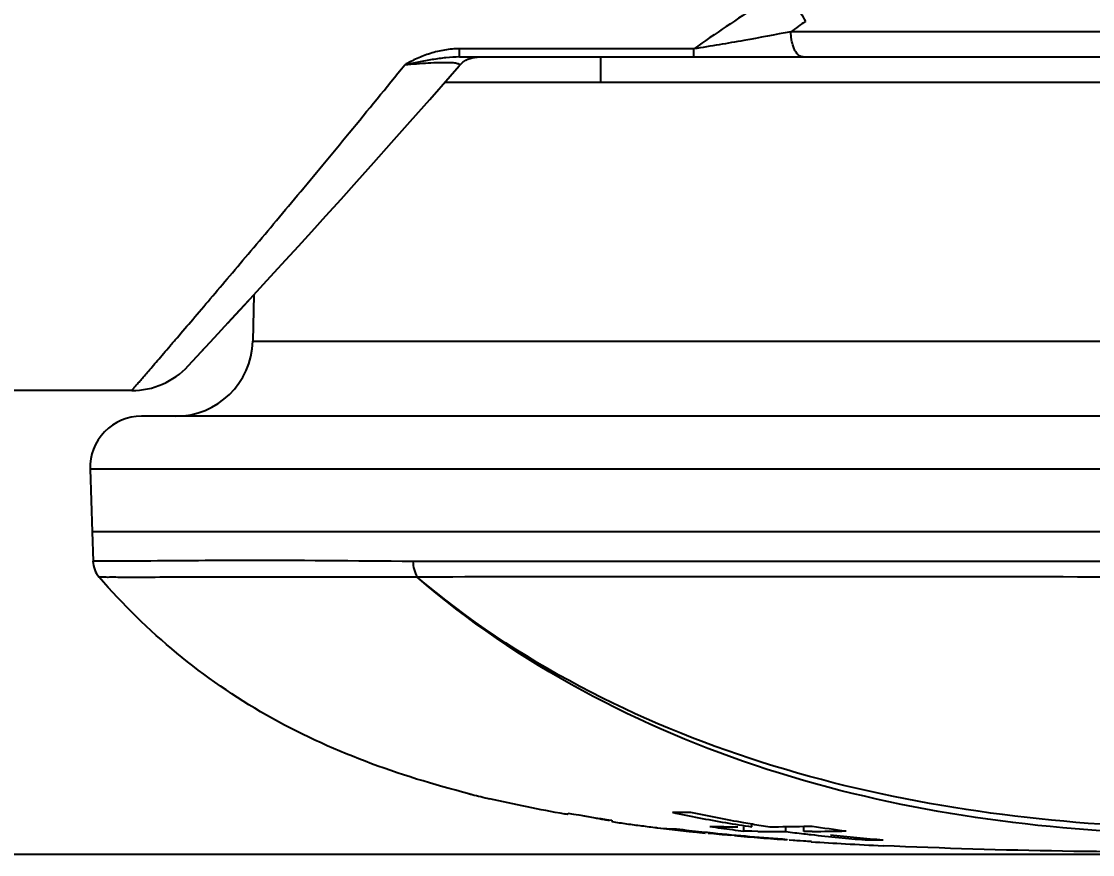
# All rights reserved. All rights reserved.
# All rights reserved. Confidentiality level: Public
# Model space of a CAD drawing. Header units: millimetres. Extents: x 5828 to 6704, y 123 to 421.
# Drawn here: x 6406.41 to 6409.191, y 194.271 to 196.435 of the extents above; entities that cross this region are included whole.
import ezdxf

# ---------------------------------------------------------------- set-up
doc = ezdxf.new("R2010")
doc.units = ezdxf.units.MM
doc.layers.add('外形图', color=7, linetype='Continuous')
doc.layers.add('尺寸标注', color=7, linetype='Continuous')
doc.styles.add('微软雅黑', font='msyh.ttc', dxfattribs={"height": 1.5})
doc.dimstyles.new('尺寸标注_1_15比例', dxfattribs={"dimtxt": 1.5, "dimasz": 1.25, "dimexe": 0.5, "dimexo": 0.4, "dimgap": 0.5, "dimtad": 1, "dimdec": 1, "dimlfac": 15, "dimdsep": 46, "dimtxsty": '微软雅黑', "dimcen": 0.09, "dimadec": 0, "dimazin": 0, "dimtp": 0.01, "dimtm": 0.01, "dimtfac": 1, "dimtdec": 1, "dimtofl": 0, "dimtmove": 0, "dimatfit": 3, "dimfxl": 1, "dimtolj": 1, "dimarcsym": 0})

# ---------------------------------------------------------------- blocks, each defined once
blk = doc.blocks.new('*D947')
at = {"layer": 'Defpoints', "color": 0}
for p in [(6399.9777, 202.2806), (6416.5734, 202.2806), (6416.5224, 194.271)]:
    blk.add_point(p, dxfattribs=at)
at = {"layer": '尺寸标注', "color": 0, "lineweight": -2}
for p, q in [((6416.1734, 202.2806), (6399.4777, 202.2806)), ((6399.9777, 195.521), (6399.9777, 201.0306)), ((6416.1224, 194.271), (6399.4777, 194.271))]:
    blk.add_line(p, q, dxfattribs=at)
at = {"layer": '尺寸标注', "color": 0}
for points in [[(6400.1861, 201.0306), (6399.7694, 201.0306), (6399.9777, 202.2806)], [(6399.7694, 195.521), (6400.1861, 195.521), (6399.9777, 194.271)]]:
    blk.add_solid(points, dxfattribs=at)
at = {"layer": '尺寸标注', "color": 0, "insert": (6398.6987, 198.2758), "char_height": 1.5, "attachment_point": 5, "rotation": 90, "style": '微软雅黑'}
blk.add_mtext('\\A1;\\A1;120', dxfattribs=at)

msp = doc.modelspace()

# ---------------------------------------------------------------- linework, layer by layer
at = {"layer": '外形图'}
for p, q in [((6409.3184, 196.4086), (6408.408, 196.4086)), ((6407.5474, 196.3431), (6407.5474, 196.3643)), ((6408.1557, 196.3643), (6407.5474, 196.3643)), ((6408.1557, 196.3431), (6408.1557, 196.3643)), ((6407.5474, 196.3431), (6411.9562, 196.3431)), ((6407.592, 196.3429), (6407.5964, 196.3431)), ((6407.9138, 196.3431), (6407.9138, 196.2765)), ((6412.1328, 196.2765), (6407.5086, 196.2765)), ((6406.9661, 195.6738), (6407.001, 195.7118)), ((6407.0136, 195.7255), (6407.0105, 195.6046)), ((6406.946, 195.652), (6406.9882, 195.6979)), ((6406.9113, 195.6144), (6406.9661, 195.6738)), ((6406.8429, 195.5405), (6406.9113, 195.6144)), ((6407.0105, 195.6046), (6411.033, 195.6046)), ((6406.8682, 195.5678), (6406.8839, 195.5847)), ((6406.6962, 195.4765), (6406.3471, 195.4765)), ((6410.9747, 195.4098), (6406.7215, 195.4098)), ((6406.5882, 195.2723), (6406.5933, 195.1098)), ((6410.9646, 195.2723), (6406.5882, 195.2723)), ((6406.5933, 195.1098), (6406.5958, 195.0331)), ((6421.2997, 195.1098), (6406.5933, 195.1098)), ((6406.6927, 195.0333), (6406.5958, 195.0331)), ((6409.6023, 195.0319), (6407.4267, 195.0324)), ((6407.829, 194.3748), (6407.8209, 194.3763)), ((6407.829, 194.3748), (6407.821, 194.3768)), ((6407.829, 194.3748), (6407.829, 194.3789)), ((6407.8965, 194.3664), (6407.8703, 194.3712)), ((6407.943, 194.3602), (6407.943, 194.3566)), ((6408.2855, 194.332), (6408.2855, 194.3432)), ((6408.3067, 194.343), (6408.3067, 194.3509)), ((6408.395, 194.3308), (6408.395, 194.345)), ((6408.4417, 194.3445), (6408.4632, 194.345)), ((6408.4419, 194.3309), (6408.4419, 194.345)), ((6408.0591, 194.341), (6408.0607, 194.3408)), ((6408.0591, 194.341), (6408.0607, 194.3408)), ((6408.0939, 194.3381), (6408.1013, 194.3379)), ((6408.0939, 194.3381), (6408.0995, 194.3378)), ((6408.0995, 194.3378), (6408.1013, 194.3378)), ((6408.1822, 194.3276), (6408.1765, 194.328)), ((6408.2612, 194.3205), (6408.2508, 194.3216)), ((6408.2612, 194.3205), (6408.2508, 194.3215)), ((6408.3218, 194.3313), (6408.2855, 194.332)), ((6408.3065, 194.3316), (6408.2855, 194.332)), ((6408.3218, 194.3313), (6408.3065, 194.3316)), ((6408.4633, 194.3311), (6408.4419, 194.3309)), ((6408.4633, 194.331), (6408.4419, 194.3309)), ((6408.3984, 194.3105), (6408.3984, 194.3094)), ((6408.4611, 194.3053), (6408.4033, 194.3083)), ((6408.4235, 194.3069), (6408.4033, 194.3083)), ((6408.4406, 194.3057), (6408.4235, 194.3069)), ((6408.4611, 194.3044), (6408.4406, 194.3057))]:
    msp.add_line(p, q, dxfattribs=at)
for points in [[(6406.9882, 195.6979), (6407.0123, 195.724), (6407.0384, 195.7525), (6407.0666, 195.7832), (6407.0968, 195.8164), (6407.1292, 195.852), (6407.1638, 195.89), (6407.2007, 195.9307), (6407.2398, 195.974), (6407.2812, 196.02), (6407.325, 196.0689), (6407.3711, 196.1207), (6407.4196, 196.1753), (6407.4704, 196.2329), (6407.5233, 196.2933), (6407.5467, 196.3202)], [(6407.5467, 196.3202), (6407.5485, 196.3222), (6407.551, 196.3247), (6407.5536, 196.327), (6407.5562, 196.3292), (6407.5588, 196.3311), (6407.5615, 196.3329), (6407.5641, 196.3344), (6407.5668, 196.3359), (6407.5694, 196.3372), (6407.5721, 196.3383), (6407.5748, 196.3393), (6407.5774, 196.3402), (6407.58, 196.3409), (6407.5826, 196.3416), (6407.5852, 196.3421), (6407.5877, 196.3425), (6407.5901, 196.3428), (6407.5925, 196.343), (6407.5948, 196.3431), (6407.5964, 196.3431)]]:
    msp.add_lwpolyline(points, dxfattribs=at)
for centre, radius, start, end in [((6411.571, 191.9807), 5.4417, 125.0499, 125.5391), ((6406.8105, 195.6098), 0.2, 270, 358.5), ((6406.6962, 195.6765), 0.2, 270, 317.1678), ((6406.7215, 195.2765), 0.1333, 90, 181.7998), ((6406.6624, 195.0352), 0.0667, 181.8549, 220.7462), ((6408.2829, 197.2261), 2.8859, 255.74, 255.9075), ((6408.3076, 197.3255), 2.9883, 255.9118, 256.8003), ((6408.5818, 198.6044), 4.292, 259.8976, 261.4403), ((6408.0697, 198.8395), 4.4587, 270.3987, 271.002), ((6408.7427, 197.3083), 2.997, 257.6297, 260.3094), ((6408.757, 197.1203), 2.8058, 257.4565, 258.8936), ((6408.6389, 199.102), 4.7961, 261.6573, 262.122), ((6408.6722, 199.3425), 5.039, 262.1219, 262.566), ((6408.7054, 199.5971), 5.2957, 262.5659, 262.9904), ((6408.2958, 198.7437), 4.4006, 268.7152, 269.1884), ((6408.7681, 198.1442), 3.8427, 261.4549, 261.8989), ((6408.8108, 197.3944), 3.0851, 258.8928, 260.1892), ((6408.3021, 199.1824), 4.8394, 269.1882, 269.6205), ((6408.8242, 197.7735), 3.4692, 260.2767, 261.4218), ((6408.8468, 197.5994), 3.2933, 260.1799, 260.5817), ((6408.8739, 197.7636), 3.4597, 260.5849, 261.3518), ((6408.2928, 201.6783), 7.3353, 270.47524, 271.16281), ((6409.0202, 197.9092), 3.6075, 261.1176, 262.5343), ((6408.727, 199.7817), 5.4815, 262.9631, 263.2708), ((6408.1153, 194.8038), 0.4662, 263.2765, 267.3727), ((6408.752, 199.9937), 5.695, 263.2708, 263.5683), ((6408.1162, 194.8233), 0.4857, 268.246, 269.4083), ((6408.8009, 200.2401), 5.9426, 263.33531, 263.96886), ((6408.777, 200.2152), 5.9179, 263.56831, 263.85591), ((6408.5565, 198.0658), 3.7573, 263.6914, 263.8894), ((6408.684, 199.2615), 4.9597, 263.8952, 264.2307), ((6408.84, 200.6068), 6.3114, 263.96548, 264.23517), ((6408.8611, 200.9334), 6.64, 264.22951, 264.72598), ((6408.8906, 201.1167), 6.8239, 264.24243, 265.04956), ((6408.7921, 198.3127), 4.0128, 261.8988, 262.323), ((6408.8161, 198.4905), 4.1923, 262.323, 262.7283), ((6408.9202, 201.5812), 7.2905, 264.81383, 265.35244), ((6408.967, 201.9979), 7.7083, 265.04884, 265.7694), ((6408.4002, 199.9505), 5.6197, 269.2004, 269.9466), ((6408.9406, 198.607), 4.311, 262.7285, 263.3479), ((6408.967, 198.8312), 4.5367, 263.3449, 263.5903), ((6409.0037, 199.1635), 4.8709, 263.5976, 264.445), ((6408.3838, 203.1468), 8.8161, 270.51685, 271.08998), ((6409.0447, 199.0933), 4.8005, 263.6105, 264.4344), ((6409.0604, 199.7447), 5.4549, 264.4438, 265.1696), ((6409.1, 199.6602), 5.3701, 264.4338, 265.1715), ((6408.9747, 202.2505), 7.962, 265.35219, 265.84901), ((6409.0824, 203.951), 9.6667, 266.31475, 266.84135), ((6409.1495, 205.1699), 10.8874, 266.84231, 267.35574), ((6408.6154, 202.4597), 8.1506, 269.89857, 270.22859)]:
    msp.add_arc(centre, radius, start, end, dxfattribs=at)
for points, knots in [([(6408.3843, 196.5166), (6408.3647, 196.5041), (6408.2877, 196.4546), (6408.2118, 196.4033), (6408.1557, 196.3643)], [0, 0, 0, 0, 0.253613, 1, 1, 1, 1]), ([(6408.3843, 196.5166), (6408.3902, 196.5111), (6408.4019, 196.4993), (6408.4181, 196.4797), (6408.433, 196.4583), (6408.4418, 196.4432), (6408.4459, 196.4355)], [0, 0, 0, 0, 0.236367, 0.487251, 0.744607, 1, 1, 1, 1]), ([(6408.408, 196.4086), (6408.3673, 196.4009), (6408.3053, 196.3893), (6408.2212, 196.3746), (6408.1778, 196.3676), (6408.1557, 196.3643)], [0, 0, 0, 0, 0.485247, 0.738358, 1, 1, 1, 1]), ([(6408.44, 196.3431), (6408.4389, 196.3431), (6408.4368, 196.3434), (6408.4325, 196.3447), (6408.4273, 196.3481), (6408.4219, 196.3543), (6408.4171, 196.3625), (6408.4132, 196.3724), (6408.4103, 196.3837), (6408.4084, 196.3959), (6408.408, 196.4044), (6408.408, 196.4086)], [0, 0, 0, 0, 0.039645, 0.080499, 0.169586, 0.273255, 0.393387, 0.529184, 0.678107, 0.836496, 1, 1, 1, 1]), ([(6407.5474, 196.3643), (6407.5345, 196.3643), (6407.5151, 196.3627), (6407.49, 196.3576), (6407.4718, 196.3525), (6407.4543, 196.3463), (6407.432, 196.3369), (6407.4159, 196.3287), (6407.4054, 196.323)], [0, 0, 0, 0, 0.259598, 0.387794, 0.514177, 0.638522, 0.760805, 1, 1, 1, 1]), ([(6406.6962, 195.4765), (6406.6963, 195.4765), (6406.6963, 195.4765), (6406.6964, 195.4766), (6406.6965, 195.4768), (6406.6968, 195.4771), (6406.6971, 195.4775), (6406.6976, 195.4781), (6406.6982, 195.4787), (6406.6989, 195.4795), (6406.7, 195.4808), (6406.7017, 195.4828), (6406.704, 195.4855), (6406.7067, 195.4886), (6406.7099, 195.4923), (6406.7134, 195.4965), (6406.719, 195.5029), (6406.727, 195.5122), (6406.7378, 195.5247), (6406.7501, 195.5391), (6406.764, 195.5553), (6406.7794, 195.5732), (6406.7962, 195.5928), (6406.8215, 195.6224), (6406.8564, 195.6632), (6406.902, 195.7168), (6406.9524, 195.7762), (6407.0071, 195.8409), (6407.0658, 195.9107), (6407.1282, 195.9852), (6407.1937, 196.0641), (6407.2868, 196.1769), (6407.3576, 196.2637), (6407.4054, 196.323)], [0, 0, 0, 0, 0.000074, 0.000166, 0.000295, 0.000663, 0.001177, 0.001838, 0.002646, 0.0036, 0.0047, 0.007337, 0.010555, 0.014353, 0.018727, 0.023677, 0.029198, 0.041937, 0.056906, 0.074067, 0.093374, 0.114783, 0.138239, 0.163686, 0.22032, 0.284216, 0.354883, 0.431827, 0.514572, 0.602656, 0.695638, 0.793108, 1, 1, 1, 1]), ([(6407.4054, 196.323), (6407.4157, 196.3239), (6407.436, 196.3257), (6407.4657, 196.3277), (6407.4893, 196.3288), (6407.5064, 196.3291), (6407.5173, 196.3291), (6407.5265, 196.3287), (6407.5339, 196.3281), (6407.5396, 196.3272), (6407.5432, 196.3263), (6407.5454, 196.3254), (6407.5465, 196.3248), (6407.5472, 196.3241), (6407.5477, 196.3234), (6407.5479, 196.3226), (6407.5477, 196.3218), (6407.5473, 196.321), (6407.547, 196.3205), (6407.5467, 196.3202)], [0, 0, 0, 0, 0.209672, 0.415824, 0.606822, 0.691357, 0.765711, 0.828371, 0.878846, 0.917495, 0.945442, 0.955909, 0.96438, 0.971209, 0.976873, 0.981999, 0.98726, 0.993166, 1, 1, 1, 1]), ([(6407.5474, 196.3431), (6407.5357, 196.3431), (6407.5181, 196.3419), (6407.4945, 196.339), (6407.4707, 196.3354), (6407.441, 196.3301), (6407.4173, 196.3254), (6407.4055, 196.323)], [0, 0, 0, 0, 0.244522, 0.369523, 0.495625, 0.748932, 1, 1, 1, 1]), ([(6407.4267, 195.0324), (6407.2763, 195.0337), (6407.0316, 195.0361), (6406.787, 195.0339), (6406.6927, 195.0333)], [0, 0, 0, 0, 0.614721, 1, 1, 1, 1]), ([(6407.4375, 194.992), (6407.3759, 194.9917), (6407.2593, 194.9915), (6407.0953, 194.9919), (6406.9536, 194.9921), (6406.8356, 194.9917), (6406.7528, 194.9912), (6406.6993, 194.9911), (6406.6688, 194.991), (6406.6451, 194.9916), (6406.6278, 194.9909), (6406.618, 194.9925), (6406.6129, 194.991), (6406.6119, 194.9917)], [0, 0, 0, 0, 0.223976, 0.423478, 0.595879, 0.739114, 0.852074, 0.896882, 0.933752, 0.96259, 0.983306, 0.995806, 1, 1, 1, 1]), ([(6407.5721, 194.4291), (6407.3899, 194.4754), (6407.0309, 194.6037), (6406.7345, 194.8495), (6406.6119, 194.9917)], [0, 0, 0, 0, 0.500345, 1, 1, 1, 1]), ([(6409.3739, 194.3238), (6409.0272, 194.3366), (6408.3327, 194.4329), (6407.6988, 194.7653), (6407.4375, 194.992)], [0, 0, 0, 0, 0.500784, 1, 1, 1, 1]), ([(6409.6025, 194.9923), (6409.4025, 194.9911), (6409.0103, 194.9929), (6408.2887, 194.9924), (6407.7671, 194.9922), (6407.4377, 194.9921)], [0, 0, 0, 0, 0.277139, 0.543521, 1, 1, 1, 1]), ([(6409.3393, 194.3426), (6408.9996, 194.3574), (6408.3208, 194.4556), (6407.6956, 194.7722), (6407.4377, 194.9921)], [0, 0, 0, 0, 0.500857, 1, 1, 1, 1]), ([(6407.9305, 194.36), (6407.9284, 194.3604), (6407.9171, 194.3626), (6407.9058, 194.3647), (6407.8965, 194.3664)], [0, 0, 0, 0, 0.1796, 1, 1, 1, 1])]:
    msp.add_open_spline(points, degree=3, knots=knots, dxfattribs=at)
for points in [[(6407.4267, 195.0324), (6407.4269, 195.0185), (6407.4304, 195.0039), (6407.4377, 194.992)], [(6407.8209, 194.3763), (6407.7553, 194.3878), (6407.69, 194.4009), (6407.6253, 194.4161)], [(6407.9368, 194.3586), (6407.9347, 194.3591), (6407.9326, 194.3596), (6407.9305, 194.36)], [(6409.5804, 194.2765), (6409.2693, 194.2765), (6408.958, 194.2797), (6408.6472, 194.2941)]]:
    msp.add_open_spline(points, degree=3, dxfattribs=at)

# ---------------------------------------------------------------- dimensions: what is measured, and where the dimension line sits
at = {"layer": '尺寸标注'}
dim = msp.add_linear_dim(base=(6399.9777, 202.2806), p1=(6416.5224, 194.271), p2=(6416.5734, 202.2806), angle=90, text='\\A1;120', dimstyle='尺寸标注_1_15比例', override={"dimtxsty": '微软雅黑'}, dxfattribs=at)
dim.commit()
dim.dimension.update_dxf_attribs({"geometry": '*D947', "text_midpoint": (6398.6987, 198.2758)})

doc.saveas('drawing.dxf')
